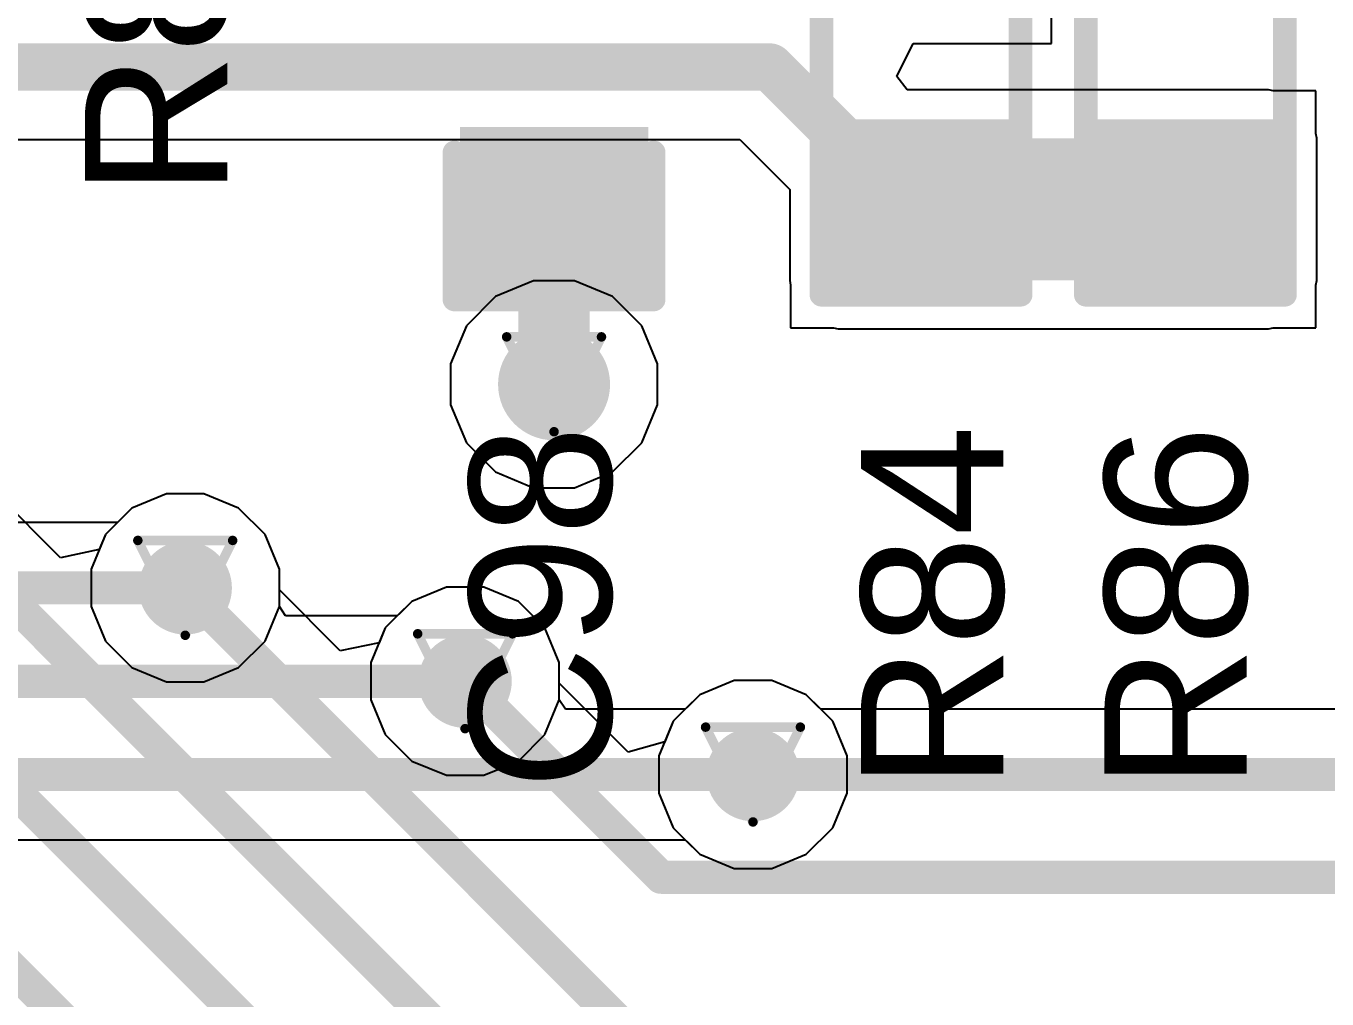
# Model space of a CAD drawing. Header units: inches. Extents: x 0 to 5359, y 0 to 5098.
# Drawn here: x 13.15 to 20.12, y 73.05 to 78.26 of the extents above; entities that cross this region are included whole.
import ezdxf

# ---------------------------------------------------------------- set-up
doc = ezdxf.new("R2010")
doc.units = ezdxf.units.IN
for name, color, linetype in [('Bottom Layer', 5, 'Continuous'), ('Drill Drawing', 1, 'Continuous'), ('Layer 1', 16, 'Continuous'), ('Layer 2', 76, 'Continuous'), ('Top Layer', 1, 'Continuous'), ('Top Overlay', 2, 'Continuous'), ('Top Paste', 8, 'Continuous'), ('Top Solder', 216, 'Continuous'), ('Via Holes', 16, 'Continuous')]:
    doc.layers.add(name, color=color, linetype=linetype)
doc.styles.add('Arial', font='', dxfattribs={"height": 0.2})
doc.styles.get('Arial').set_extended_font_data('Arial')

# ---------------------------------------------------------------- blocks, each defined once
blk = doc.blocks.new('R___0603_89')
at = {"layer": 'Top Layer'}
for points in [[(-0.3809999999999999, 0.4445), (-0.3809999999999999, -0.4445), (-1.143, -0.4445), (-1.143, 0.4445)], [(1.143, 0.4445), (1.143, -0.4445), (0.3809999999999999, -0.4445), (0.3809999999999999, 0.4445)]]:
    blk.add_hatch(color=1, dxfattribs=at).paths.add_polyline_path(points)
at = {"layer": 'Top Paste'}
for points in [[(-0.3809999999999999, 0.4445), (-0.3809999999999999, -0.4445), (-1.143, -0.4445), (-1.143, 0.4445)], [(1.143, 0.4445), (1.143, -0.4445), (0.3809999999999999, -0.4445), (0.3809999999999999, 0.4445)]]:
    blk.add_hatch(color=8, dxfattribs=at).paths.add_polyline_path(points)
at = {"layer": 'Top Solder'}
for points in [[(-0.2794, 0.5460999999999999), (-0.2794, -0.5460999999999999), (-1.2446, -0.5460999999999999), (-1.2446, 0.5460999999999999)], [(1.2446, 0.5460999999999999), (1.2446, -0.5460999999999999), (0.2794, -0.5460999999999999), (0.2794, 0.5460999999999999)]]:
    blk.add_hatch(color=216, dxfattribs=at).paths.add_polyline_path(points)
at = {"layer": 'Top Overlay'}
for points in [[(1.2192, 0.5334, 0.127, 0.127, 0), (-1.2192, 0.5334, 0.127, 0.127, 0)], [(-1.2192, -0.5334, 0.127, 0.127, 0), (-1.2192, 0.5334, 0.127, 0.127, 0)], [(1.2192, -0.5334, 0.127, 0.127, 0), (1.2192, 0.5334, 0.127, 0.127, 0)], [(1.2192, -0.5334, 0.127, 0.127, 0), (-1.2192, -0.5334, 0.127, 0.127, 0)]]:
    blk.add_lwpolyline(points, format="xyseb", dxfattribs=at)
for points in [[(-1.25095, 0.5334, 0.0635, 0.0635, 1), (-1.18745, 0.5334, 0.0635, 0.0635, 1)], [(-1.25095, 0.5334, 0.0635, 0.0635, 1), (-1.18745, 0.5334, 0.0635, 0.0635, 1)], [(1.18745, 0.5334, 0.0635, 0.0635, 1), (1.25095, 0.5334, 0.0635, 0.0635, 1)], [(1.18745, 0.5334, 0.0635, 0.0635, 1), (1.25095, 0.5334, 0.0635, 0.0635, 1)], [(-1.25095, -0.5334, 0.0635, 0.0635, 1), (-1.18745, -0.5334, 0.0635, 0.0635, 1)], [(-1.25095, -0.5334, 0.0635, 0.0635, 1), (-1.18745, -0.5334, 0.0635, 0.0635, 1)], [(1.18745, -0.5334, 0.0635, 0.0635, 1), (1.25095, -0.5334, 0.0635, 0.0635, 1)], [(1.18745, -0.5334, 0.0635, 0.0635, 1), (1.25095, -0.5334, 0.0635, 0.0635, 1)]]:
    blk.add_lwpolyline(points, format="xyseb", close=True, dxfattribs=at)
blk = doc.blocks.new('R___0603_91')
at = {"layer": 'Top Layer'}
for points in [[(-0.3809999999999999, 0.4445), (-0.3809999999999999, -0.4445), (-1.143, -0.4445), (-1.143, 0.4445)], [(1.143, 0.4445), (1.143, -0.4445), (0.3809999999999999, -0.4445), (0.3809999999999999, 0.4445)]]:
    blk.add_hatch(color=1, dxfattribs=at).paths.add_polyline_path(points)
at = {"layer": 'Top Paste'}
for points in [[(-0.3809999999999999, 0.4445), (-0.3809999999999999, -0.4445), (-1.143, -0.4445), (-1.143, 0.4445)], [(1.143, 0.4445), (1.143, -0.4445), (0.3809999999999999, -0.4445), (0.3809999999999999, 0.4445)]]:
    blk.add_hatch(color=8, dxfattribs=at).paths.add_polyline_path(points)
at = {"layer": 'Top Solder'}
for points in [[(-0.2794, 0.5460999999999999), (-0.2794, -0.5460999999999999), (-1.2446, -0.5460999999999999), (-1.2446, 0.5460999999999999)], [(1.2446, 0.5460999999999999), (1.2446, -0.5460999999999999), (0.2794, -0.5460999999999999), (0.2794, 0.5460999999999999)]]:
    blk.add_hatch(color=216, dxfattribs=at).paths.add_polyline_path(points)
at = {"layer": 'Top Overlay'}
for points in [[(1.2192, 0.5334, 0.127, 0.127, 0), (-1.2192, 0.5334, 0.127, 0.127, 0)], [(-1.2192, -0.5334, 0.127, 0.127, 0), (-1.2192, 0.5334, 0.127, 0.127, 0)], [(1.2192, -0.5334, 0.127, 0.127, 0), (1.2192, 0.5334, 0.127, 0.127, 0)], [(1.2192, -0.5334, 0.127, 0.127, 0), (-1.2192, -0.5334, 0.127, 0.127, 0)]]:
    blk.add_lwpolyline(points, format="xyseb", dxfattribs=at)
for points in [[(-1.25095, 0.5334, 0.0635, 0.0635, 1), (-1.18745, 0.5334, 0.0635, 0.0635, 1)], [(-1.25095, 0.5334, 0.0635, 0.0635, 1), (-1.18745, 0.5334, 0.0635, 0.0635, 1)], [(1.18745, 0.5334, 0.0635, 0.0635, 1), (1.25095, 0.5334, 0.0635, 0.0635, 1)], [(1.18745, 0.5334, 0.0635, 0.0635, 1), (1.25095, 0.5334, 0.0635, 0.0635, 1)], [(-1.25095, -0.5334, 0.0635, 0.0635, 1), (-1.18745, -0.5334, 0.0635, 0.0635, 1)], [(-1.25095, -0.5334, 0.0635, 0.0635, 1), (-1.18745, -0.5334, 0.0635, 0.0635, 1)], [(1.18745, -0.5334, 0.0635, 0.0635, 1), (1.25095, -0.5334, 0.0635, 0.0635, 1)], [(1.18745, -0.5334, 0.0635, 0.0635, 1), (1.25095, -0.5334, 0.0635, 0.0635, 1)]]:
    blk.add_lwpolyline(points, format="xyseb", close=True, dxfattribs=at)
blk = doc.blocks.new('C___0603_268')
at = {"layer": 'Top Layer'}
for points in [[(-0.3809999999999999, 0.4445), (-0.3809999999999999, -0.4445), (-1.143, -0.4445), (-1.143, 0.4445)], [(1.143, 0.4445), (1.143, -0.4445), (0.3809999999999999, -0.4445), (0.3809999999999999, 0.4445)]]:
    blk.add_hatch(color=1, dxfattribs=at).paths.add_polyline_path(points)
at = {"layer": 'Top Paste'}
for points in [[(-0.3809999999999999, 0.4445), (-0.3809999999999999, -0.4445), (-1.143, -0.4445), (-1.143, 0.4445)], [(1.143, 0.4445), (1.143, -0.4445), (0.3809999999999999, -0.4445), (0.3809999999999999, 0.4445)]]:
    blk.add_hatch(color=8, dxfattribs=at).paths.add_polyline_path(points)
at = {"layer": 'Top Solder'}
for points in [[(-0.3210001199999999, 0.50449988), (-0.3210001199999999, -0.50449988), (-1.20299988, -0.50449988), (-1.20299988, 0.50449988)], [(1.20299988, 0.50449988), (1.20299988, -0.50449988), (0.3210001199999999, -0.50449988), (0.3210001199999999, 0.50449988)]]:
    blk.add_hatch(color=216, dxfattribs=at).paths.add_polyline_path(points)
at = {"layer": 'Top Overlay'}
for points in [[(-1.2446, 0.5334, 0.127, 0.127, 0), (-0.4571999999999999, 0.5334, 0.127, 0.127, 0)], [(-1.2446, 0.5334, 0.127, 0.127, 0), (-1.2446, -0.5334, 0.127, 0.127, 0)], [(0.4571999999999999, 0.5334, 0.127, 0.127, 0), (1.2446, 0.5334, 0.127, 0.127, 0)], [(1.2446, 0.5334, 0.127, 0.127, 0), (1.2446, -0.5334, 0.127, 0.127, 0)], [(-1.2446, -0.5334, 0.127, 0.127, 0), (-0.4571999999999999, -0.5334, 0.127, 0.127, 0)], [(0.4571999999999999, -0.5334, 0.127, 0.127, 0), (1.2446, -0.5334, 0.127, 0.127, 0)]]:
    blk.add_lwpolyline(points, format="xyseb", dxfattribs=at)
for points in [[(-1.27635, 0.5334, 0.0635, 0.0635, 1), (-1.21285, 0.5334, 0.0635, 0.0635, 1)], [(-1.27635, 0.5334, 0.0635, 0.0635, 1), (-1.21285, 0.5334, 0.0635, 0.0635, 1)], [(-0.4889499999999999, 0.5334, 0.0635, 0.0635, 1), (-0.42545, 0.5334, 0.0635, 0.0635, 1)], [(0.42545, 0.5334, 0.0635, 0.0635, 1), (0.4889499999999999, 0.5334, 0.0635, 0.0635, 1)], [(1.21285, 0.5334, 0.0635, 0.0635, 1), (1.27635, 0.5334, 0.0635, 0.0635, 1)], [(1.21285, 0.5334, 0.0635, 0.0635, 1), (1.27635, 0.5334, 0.0635, 0.0635, 1)], [(-1.27635, -0.5334, 0.0635, 0.0635, 1), (-1.21285, -0.5334, 0.0635, 0.0635, 1)], [(-1.27635, -0.5334, 0.0635, 0.0635, 1), (-1.21285, -0.5334, 0.0635, 0.0635, 1)], [(-0.4889499999999999, -0.5334, 0.0635, 0.0635, 1), (-0.42545, -0.5334, 0.0635, 0.0635, 1)], [(0.42545, -0.5334, 0.0635, 0.0635, 1), (0.4889499999999999, -0.5334, 0.0635, 0.0635, 1)], [(1.21285, -0.5334, 0.0635, 0.0635, 1), (1.27635, -0.5334, 0.0635, 0.0635, 1)], [(1.21285, -0.5334, 0.0635, 0.0635, 1), (1.27635, -0.5334, 0.0635, 0.0635, 1)]]:
    blk.add_lwpolyline(points, format="xyseb", close=True, dxfattribs=at)

msp = doc.modelspace()

# ---------------------------------------------------------------- hatches: boundary and pattern name
at = {"layer": 'Bottom Layer'}
h = msp.add_hatch(color=5, dxfattribs=at)
edge = h.paths.add_edge_path()
edge.add_arc((15.97485502, 76.34035278), 0.2999994, 0, 360)
h = msp.add_hatch(color=5, dxfattribs=at)
edge = h.paths.add_edge_path()
edge.add_arc((13.99925064, 75.2500146), 0.2499995, 0, 360)
h = msp.add_hatch(color=5, dxfattribs=at)
edge = h.paths.add_edge_path()
edge.add_arc((15.49815036, 74.74992416), 0.2499995, 0, 360)
h = msp.add_hatch(color=5, dxfattribs=at)
edge = h.paths.add_edge_path()
edge.add_arc((17.04043836, 74.25008263999999), 0.2499995, 0, 360)
at = {"layer": 'Layer 1'}
h = msp.add_hatch(color=16, dxfattribs=at)
edge = h.paths.add_edge_path()
edge.add_arc((15.97485502, 76.34035278), 0.2999994, 0, 360)
h = msp.add_hatch(color=16, dxfattribs=at)
edge = h.paths.add_edge_path()
edge.add_arc((13.99925064, 75.2500146), 0.2499995, 0, 360)
h = msp.add_hatch(color=16, dxfattribs=at)
edge = h.paths.add_edge_path()
edge.add_arc((15.49815036, 74.74992416), 0.2499995, 0, 360)
h = msp.add_hatch(color=16, dxfattribs=at)
edge = h.paths.add_edge_path()
edge.add_arc((17.04043836, 74.25008263999999), 0.2499995, 0, 360)
at = {"layer": 'Layer 2'}
h = msp.add_hatch(color=76, dxfattribs=at)
edge = h.paths.add_edge_path()
edge.add_arc((15.97485502, 76.34035278), 0.2999994, 0, 360)
h = msp.add_hatch(color=76, dxfattribs=at)
edge = h.paths.add_edge_path()
edge.add_arc((13.99925064, 75.2500146), 0.2499995, 0, 360)
h = msp.add_hatch(color=76, dxfattribs=at)
edge = h.paths.add_edge_path()
edge.add_arc((15.49815036, 74.74992416), 0.2499995, 0, 360)
h = msp.add_hatch(color=76, dxfattribs=at)
edge = h.paths.add_edge_path()
edge.add_arc((17.04043836, 74.25008263999999), 0.2499995, 0, 360)
at = {"layer": 'Top Layer'}
msp.add_hatch(color=1, dxfattribs=at).paths.add_polyline_path([(17.49617278, 76.89645021999999), (19.80120754, 76.89645021999999), (19.80120754, 77.65845021999999), (17.49617278, 77.65845021999999)])
h = msp.add_hatch(color=1, dxfattribs=at)
edge = h.paths.add_edge_path()
edge.add_arc((15.97485502, 76.34035278), 0.2999994, 0, 360)
h = msp.add_hatch(color=1, dxfattribs=at)
edge = h.paths.add_edge_path()
edge.add_arc((13.99925064, 75.2500146), 0.2499995, 0, 360)
h = msp.add_hatch(color=1, dxfattribs=at)
edge = h.paths.add_edge_path()
edge.add_arc((15.49815036, 74.74992416), 0.2499995, 0, 360)
h = msp.add_hatch(color=1, dxfattribs=at)
edge = h.paths.add_edge_path()
edge.add_arc((17.04043836, 74.25008263999999), 0.2499995, 0, 360)
at = {"layer": 'Via Holes'}
h = msp.add_hatch(color=7, dxfattribs=at)
edge = h.paths.add_edge_path()
edge.add_arc((15.97485502, 76.34035278), 0.1499997, 0, 360)
h = msp.add_hatch(color=7, dxfattribs=at)
edge = h.paths.add_edge_path()
edge.add_arc((13.99925064, 75.2500146), 0.1499997, 0, 360)
h = msp.add_hatch(color=7, dxfattribs=at)
edge = h.paths.add_edge_path()
edge.add_arc((15.49815036, 74.74992416), 0.1499997, 0, 360)
h = msp.add_hatch(color=7, dxfattribs=at)
edge = h.paths.add_edge_path()
edge.add_arc((17.04043836, 74.25008263999999), 0.1499997, 0, 360)

# ---------------------------------------------------------------- linework, layer by layer
at = {"layer": 'Bottom Layer'}
for p, q in [((13.89899938, 75.7540141), (13.71375718, 75.67728324)), ((14.0995019, 75.7540141), (13.89899938, 75.7540141)), ((14.2847441, 75.67728324), (14.0995019, 75.7540141)), ((13.71375718, 75.67728324), (13.63610684, 75.5996329)), ((14.42651928, 75.53550806), (14.2847441, 75.67728324)), ((13.63610684, 75.5996329), (13.02581596, 75.5996329)), ((14.50325014, 75.35026586), (14.42651928, 75.53550806)), ((14.50325014, 75.14976587999999), (14.50325014, 75.35026586)), ((15.3978991, 75.25392366), (15.2126569, 75.17719279999999)), ((15.59840162, 75.25392366), (15.3978991, 75.25392366)), ((15.78364382, 75.17719279999999), (15.59840162, 75.25392366)), ((14.53683148, 75.0995069), (14.50325014, 75.14976587999999)), ((15.2126569, 75.17719279999999), (15.134971, 75.0995069)), ((15.925419, 75.03541761999999), (15.78364382, 75.17719279999999)), ((15.134971, 75.0995069), (14.53683148, 75.0995069)), ((16.00214986, 74.85017542), (15.925419, 75.03541761999999)), ((16.00214986, 74.64967544), (16.00214986, 74.85017542)), ((16.9401871, 74.75408214), (16.7549449, 74.67735128)), ((17.14068962, 74.75408214), (16.9401871, 74.75408214)), ((17.32593182, 74.67735128), (17.14068962, 74.75408214)), ((16.03556356, 74.59966791999999), (16.00214986, 74.64967544)), ((16.7549449, 74.67735128), (16.67726154, 74.59966791999999)), ((17.467707, 74.5355761), (17.32593182, 74.67735128)), ((16.67726154, 74.59966791999999), (16.03556356, 74.59966791999999)), ((17.54443786, 74.3503339), (17.467707, 74.5355761)), ((17.54443786, 74.14983138), (17.54443786, 74.3503339)), ((17.467707, 73.96458918), (17.54443786, 74.14983138)), ((17.32593182, 73.822814), (17.467707, 73.96458918)), ((1.46254724, 73.90043132), (16.67732758, 73.90043132)), ((16.67732758, 73.90043132), (16.7549449, 73.822814)), ((16.7549449, 73.822814), (16.9401871, 73.74608314)), ((17.14068962, 73.74608314), (17.32593182, 73.822814)), ((16.9401871, 73.74608314), (17.14068962, 73.74608314))]:
    msp.add_line(p, q, dxfattribs=at)
for points in [[(0.88354154, 75.2500146, 0.1778, 0.1778, 0), (13.99925064, 75.2500146, 0.1778, 0.1778, 0)], [(0.88354154, 74.7498886, 0.1778, 0.1778, 0), (15.49818592, 74.7498886, 0.1778, 0.1778, 0)], [(0.88357456, 74.25004962, 0.1778, 0.1778, 0), (17.04040534, 74.25004962, 0.1778, 0.1778, 0)], [(17.04040534, 74.25004962, 0.1778, 0.1778, 0), (17.04043836, 74.25008263999999, 0.1778, 0.1778, 0)]]:
    msp.add_lwpolyline(points, format="xyseb", dxfattribs=at)
for points in [[(13.95480064, 75.2500146, 0.08889999999999999, 0.08889999999999999, 1), (14.04370064, 75.2500146, 0.08889999999999999, 0.08889999999999999, 1)], [(15.45373592, 74.7498886, 0.08889999999999999, 0.08889999999999999, 1), (15.54263592, 74.7498886, 0.08889999999999999, 0.08889999999999999, 1)], [(16.99595534, 74.25004962, 0.08889999999999999, 0.08889999999999999, 1), (17.08485534, 74.25004962, 0.08889999999999999, 0.08889999999999999, 1)], [(16.99595534, 74.25004962, 0.08889999999999999, 0.08889999999999999, 1), (17.08485534, 74.25004962, 0.08889999999999999, 0.08889999999999999, 1)], [(16.99598836, 74.25008263999999, 0.08889999999999999, 0.08889999999999999, 1), (17.08488836, 74.25008263999999, 0.08889999999999999, 0.08889999999999999, 1)]]:
    msp.add_lwpolyline(points, format="xyseb", close=True, dxfattribs=at)
at = {"layer": 'Drill Drawing'}
for points in [[(15.72085502, 76.59435278, 0.0508, 0.0508, 0), (16.22885502, 76.59435278, 0.0508, 0.0508, 0)], [(15.72085502, 76.59435278, 0.0508, 0.0508, 0), (15.97485502, 76.08635278, 0.0508, 0.0508, 0)], [(15.97485502, 76.08635278, 0.0508, 0.0508, 0), (16.22885502, 76.59435278, 0.0508, 0.0508, 0)], [(13.74525064, 75.5040146, 0.0508, 0.0508, 0), (14.25325064, 75.5040146, 0.0508, 0.0508, 0)], [(13.74525064, 75.5040146, 0.0508, 0.0508, 0), (13.99925064, 74.9960146, 0.0508, 0.0508, 0)], [(13.99925064, 74.9960146, 0.0508, 0.0508, 0), (14.25325064, 75.5040146, 0.0508, 0.0508, 0)], [(15.24415036, 75.00392416, 0.0508, 0.0508, 0), (15.75215036, 75.00392416, 0.0508, 0.0508, 0)], [(15.24415036, 75.00392416, 0.0508, 0.0508, 0), (15.49815036, 74.49592415999999, 0.0508, 0.0508, 0)], [(15.49815036, 74.49592415999999, 0.0508, 0.0508, 0), (15.75215036, 75.00392416, 0.0508, 0.0508, 0)], [(16.78643836, 74.50408264, 0.0508, 0.0508, 0), (17.29443836, 74.50408264, 0.0508, 0.0508, 0)], [(16.78643836, 74.50408264, 0.0508, 0.0508, 0), (17.04043836, 73.99608264, 0.0508, 0.0508, 0)], [(17.04043836, 73.99608264, 0.0508, 0.0508, 0), (17.29443836, 74.50408264, 0.0508, 0.0508, 0)]]:
    msp.add_lwpolyline(points, format="xyseb", dxfattribs=at)
for points in [[(15.70815502, 76.59435278, 0.0254, 0.0254, 1), (15.73355502, 76.59435278, 0.0254, 0.0254, 1)], [(15.70815502, 76.59435278, 0.0254, 0.0254, 1), (15.73355502, 76.59435278, 0.0254, 0.0254, 1)], [(16.21615502, 76.59435278, 0.0254, 0.0254, 1), (16.24155502, 76.59435278, 0.0254, 0.0254, 1)], [(16.21615502, 76.59435278, 0.0254, 0.0254, 1), (16.24155502, 76.59435278, 0.0254, 0.0254, 1)], [(15.96215502, 76.08635278, 0.0254, 0.0254, 1), (15.98755502, 76.08635278, 0.0254, 0.0254, 1)], [(15.96215502, 76.08635278, 0.0254, 0.0254, 1), (15.98755502, 76.08635278, 0.0254, 0.0254, 1)], [(13.73255064, 75.5040146, 0.0254, 0.0254, 1), (13.75795064, 75.5040146, 0.0254, 0.0254, 1)], [(13.73255064, 75.5040146, 0.0254, 0.0254, 1), (13.75795064, 75.5040146, 0.0254, 0.0254, 1)], [(14.24055064, 75.5040146, 0.0254, 0.0254, 1), (14.26595064, 75.5040146, 0.0254, 0.0254, 1)], [(14.24055064, 75.5040146, 0.0254, 0.0254, 1), (14.26595064, 75.5040146, 0.0254, 0.0254, 1)], [(13.98655064, 74.9960146, 0.0254, 0.0254, 1), (14.01195064, 74.9960146, 0.0254, 0.0254, 1)], [(13.98655064, 74.9960146, 0.0254, 0.0254, 1), (14.01195064, 74.9960146, 0.0254, 0.0254, 1)], [(15.23145036, 75.00392416, 0.0254, 0.0254, 1), (15.25685036, 75.00392416, 0.0254, 0.0254, 1)], [(15.23145036, 75.00392416, 0.0254, 0.0254, 1), (15.25685036, 75.00392416, 0.0254, 0.0254, 1)], [(15.73945036, 75.00392416, 0.0254, 0.0254, 1), (15.76485036, 75.00392416, 0.0254, 0.0254, 1)], [(15.73945036, 75.00392416, 0.0254, 0.0254, 1), (15.76485036, 75.00392416, 0.0254, 0.0254, 1)], [(15.48545036, 74.49592415999999, 0.0254, 0.0254, 1), (15.51085036, 74.49592415999999, 0.0254, 0.0254, 1)], [(15.48545036, 74.49592415999999, 0.0254, 0.0254, 1), (15.51085036, 74.49592415999999, 0.0254, 0.0254, 1)], [(16.77373836, 74.50408264, 0.0254, 0.0254, 1), (16.79913836, 74.50408264, 0.0254, 0.0254, 1)], [(16.77373836, 74.50408264, 0.0254, 0.0254, 1), (16.79913836, 74.50408264, 0.0254, 0.0254, 1)], [(17.28173836, 74.50408264, 0.0254, 0.0254, 1), (17.30713836, 74.50408264, 0.0254, 0.0254, 1)], [(17.28173836, 74.50408264, 0.0254, 0.0254, 1), (17.30713836, 74.50408264, 0.0254, 0.0254, 1)], [(17.02773836, 73.99608264, 0.0254, 0.0254, 1), (17.05313836, 73.99608264, 0.0254, 0.0254, 1)], [(17.02773836, 73.99608264, 0.0254, 0.0254, 1), (17.05313836, 73.99608264, 0.0254, 0.0254, 1)]]:
    msp.add_lwpolyline(points, format="xyseb", close=True, dxfattribs=at)
at = {"layer": 'Layer 1'}
for p, q in [((13.89899938, 75.7540141), (13.71375718, 75.67728324)), ((14.0995019, 75.7540141), (13.89899938, 75.7540141)), ((14.2847441, 75.67728324), (14.0995019, 75.7540141)), ((13.71375718, 75.67728324), (13.571982, 75.53550806)), ((14.42651928, 75.53550806), (14.2847441, 75.67728324)), ((13.571982, 75.53550806), (13.49525114, 75.35026586)), ((14.50325014, 75.35026586), (14.42651928, 75.53550806)), ((13.49525114, 75.35026586), (13.49525114, 75.14976333999999)), ((14.50325014, 75.14976333999999), (14.50325014, 75.35026586)), ((15.3978991, 75.25392366), (15.2126569, 75.17719279999999)), ((15.59840162, 75.25392366), (15.3978991, 75.25392366)), ((15.78364382, 75.17719279999999), (15.59840162, 75.25392366)), ((13.49525114, 75.14976333999999), (13.571982, 74.96452113999999)), ((14.42651928, 74.96452113999999), (14.50325014, 75.14976333999999)), ((15.2126569, 75.17719279999999), (15.07088172, 75.03541761999999)), ((15.925419, 75.03541761999999), (15.78364382, 75.17719279999999)), ((15.07088172, 75.03541761999999), (14.99415086, 74.85017542)), ((16.00214986, 74.85017542), (15.925419, 75.03541761999999)), ((13.571982, 74.96452113999999), (13.71375718, 74.82274595999999)), ((14.2847441, 74.82274595999999), (14.42651928, 74.96452113999999)), ((14.99415086, 74.85017542), (14.99415086, 74.6496729)), ((16.00214986, 74.6496729), (16.00214986, 74.85017542)), ((13.71375718, 74.82274595999999), (13.89899938, 74.74601510000001)), ((14.0995019, 74.74601510000001), (14.2847441, 74.82274595999999)), ((13.89899938, 74.74601510000001), (14.0995019, 74.74601510000001)), ((16.9401871, 74.75408214), (16.7549449, 74.67735128)), ((17.14068962, 74.75408214), (16.9401871, 74.75408214)), ((17.32593182, 74.67735128), (17.14068962, 74.75408214)), ((14.99415086, 74.6496729), (15.07088172, 74.4644307)), ((15.925419, 74.4644307), (16.00214986, 74.6496729)), ((16.7549449, 74.67735128), (16.61316972, 74.5355761)), ((17.467707, 74.5355761), (17.32593182, 74.67735128)), ((16.61316972, 74.5355761), (16.53643886, 74.3503339)), ((17.54443786, 74.3503339), (17.467707, 74.5355761)), ((15.07088172, 74.4644307), (15.2126569, 74.32265552)), ((15.78364382, 74.32265552), (15.925419, 74.4644307)), ((15.2126569, 74.32265552), (15.3978991, 74.24592466)), ((15.59840162, 74.24592466), (15.78364382, 74.32265552)), ((16.53643886, 74.3503339), (16.53643886, 74.14983138)), ((17.54443786, 74.14983138), (17.54443786, 74.3503339)), ((15.3978991, 74.24592466), (15.59840162, 74.24592466)), ((16.53643886, 74.14983138), (16.61316972, 73.96458918)), ((17.467707, 73.96458918), (17.54443786, 74.14983138)), ((16.61316972, 73.96458918), (16.7549449, 73.822814)), ((17.32593182, 73.822814), (17.467707, 73.96458918)), ((16.7549449, 73.822814), (16.9401871, 73.74608314)), ((17.14068962, 73.74608314), (17.32593182, 73.822814)), ((16.9401871, 73.74608314), (17.14068962, 73.74608314))]:
    msp.add_line(p, q, dxfattribs=at)
at = {"layer": 'Layer 2'}
for p, q in [((15.86465712, 76.89435218), (15.66104056, 76.81001148)), ((16.08505292, 76.89435218), (15.86465712, 76.89435218)), ((16.28866948, 76.81001148), (16.08505292, 76.89435218)), ((15.66104056, 76.81001148), (15.50519632, 76.65416723999999)), ((16.44451372, 76.65416723999999), (16.28866948, 76.81001148)), ((15.50519632, 76.65416723999999), (15.42085562, 76.45055067999999)), ((16.52885442, 76.45055067999999), (16.44451372, 76.65416723999999)), ((15.42085562, 76.45055067999999), (15.42085562, 76.23015488)), ((16.52885442, 76.23015488), (16.52885442, 76.45055067999999)), ((15.42085562, 76.23015488), (15.50519632, 76.02653832)), ((16.44451372, 76.02653832), (16.52885442, 76.23015488)), ((15.50519632, 76.02653832), (15.66104056, 75.87069407999999)), ((16.28866948, 75.87069407999999), (16.44451372, 76.02653832)), ((15.66104056, 75.87069407999999), (15.86465712, 75.78635338)), ((16.08505292, 75.78635338), (16.28866948, 75.87069407999999)), ((13.89899938, 75.7540141), (13.71375718, 75.67728324)), ((14.0995019, 75.7540141), (13.89899938, 75.7540141)), ((14.2847441, 75.67728324), (14.0995019, 75.7540141)), ((15.86465712, 75.78635338), (16.08505292, 75.78635338)), ((13.71375718, 75.67728324), (13.571982, 75.53550806)), ((14.42651928, 75.53550806), (14.2847441, 75.67728324)), ((13.571982, 75.53550806), (13.49525114, 75.35026586)), ((14.50325014, 75.35026586), (14.42651928, 75.53550806)), ((13.49525114, 75.35026586), (13.49525114, 75.14976333999999)), ((14.50325014, 75.14976333999999), (14.50325014, 75.35026586)), ((15.3978991, 75.25392366), (15.2126569, 75.17719279999999)), ((15.59840162, 75.25392366), (15.3978991, 75.25392366)), ((15.78364382, 75.17719279999999), (15.59840162, 75.25392366)), ((13.49525114, 75.14976333999999), (13.571982, 74.96452113999999)), ((14.42651928, 74.96452113999999), (14.50325014, 75.14976333999999)), ((15.2126569, 75.17719279999999), (15.07088172, 75.03541761999999)), ((15.925419, 75.03541761999999), (15.78364382, 75.17719279999999)), ((15.07088172, 75.03541761999999), (14.99415086, 74.85017542)), ((16.00214986, 74.85017542), (15.925419, 75.03541761999999)), ((13.571982, 74.96452113999999), (13.71375718, 74.82274595999999)), ((14.2847441, 74.82274595999999), (14.42651928, 74.96452113999999)), ((14.99415086, 74.85017542), (14.99415086, 74.6496729)), ((16.00214986, 74.6496729), (16.00214986, 74.85017542)), ((13.71375718, 74.82274595999999), (13.89899938, 74.74601510000001)), ((14.0995019, 74.74601510000001), (14.2847441, 74.82274595999999)), ((13.89899938, 74.74601510000001), (14.0995019, 74.74601510000001)), ((16.9401871, 74.75408214), (16.7549449, 74.67735128)), ((17.14068962, 74.75408214), (16.9401871, 74.75408214)), ((17.32593182, 74.67735128), (17.14068962, 74.75408214)), ((14.99415086, 74.6496729), (15.07088172, 74.4644307)), ((15.925419, 74.4644307), (16.00214986, 74.6496729)), ((16.7549449, 74.67735128), (16.61316972, 74.5355761)), ((17.467707, 74.5355761), (17.32593182, 74.67735128)), ((16.61316972, 74.5355761), (16.53643886, 74.3503339)), ((17.54443786, 74.3503339), (17.467707, 74.5355761)), ((15.07088172, 74.4644307), (15.2126569, 74.32265552)), ((15.78364382, 74.32265552), (15.925419, 74.4644307)), ((15.2126569, 74.32265552), (15.3978991, 74.24592466)), ((15.59840162, 74.24592466), (15.78364382, 74.32265552)), ((16.53643886, 74.3503339), (16.53643886, 74.14983138)), ((17.54443786, 74.14983138), (17.54443786, 74.3503339)), ((15.3978991, 74.24592466), (15.59840162, 74.24592466)), ((16.53643886, 74.14983138), (16.61316972, 73.96458918)), ((17.467707, 73.96458918), (17.54443786, 74.14983138)), ((16.61316972, 73.96458918), (16.7549449, 73.822814)), ((17.32593182, 73.822814), (17.467707, 73.96458918)), ((16.7549449, 73.822814), (16.9401871, 73.74608314)), ((17.14068962, 73.74608314), (17.32593182, 73.822814)), ((16.9401871, 73.74608314), (17.14068962, 73.74608314))]:
    msp.add_line(p, q, dxfattribs=at)
at = {"layer": 'Top Layer'}
for p, q in [((18.63917278, 78.16645021999999), (18.63917278, 79.43645022)), ((17.8110515, 77.98865022), (17.89878564, 78.16645021999999)), ((17.89878564, 78.16645021999999), (18.63917278, 78.16645021999999)), ((17.8656488, 77.91742608), (17.8110515, 77.98865022)), ((19.80121008, 77.91742608), (17.8656488, 77.91742608)), ((19.82622654, 77.91245022), (19.80121008, 77.91742608)), ((20.05521008, 77.91245022), (19.82622654, 77.91245022)), ((20.05521008, 77.68346668), (20.05521008, 77.91245022)), ((6.521231559999999, 77.65098515999999), (16.9705528, 77.65098515999999)), ((16.9705528, 77.65098515999999), (17.23719692, 77.38434104)), ((20.06018594, 77.65845021999999), (20.05521008, 77.68346668)), ((20.06018594, 76.89645021999999), (20.06018594, 77.65845021999999)), ((17.23719692, 77.38434104), (17.23719692, 76.89645021999999)), ((17.23719692, 76.89645021999999), (17.24217278, 76.87143375999999)), ((17.24217278, 76.87143375999999), (17.24217278, 76.64245021999999)), ((20.05521008, 76.87143375999999), (20.06018594, 76.89645021999999)), ((20.05521008, 76.64245021999999), (20.05521008, 76.87143375999999)), ((17.24217278, 76.64245021999999), (17.47115632, 76.64245021999999)), ((17.47115632, 76.64245021999999), (17.49617278, 76.63747436)), ((17.49617278, 76.63747436), (19.80121008, 76.63747436)), ((19.80121008, 76.63747436), (19.82622654, 76.64245021999999)), ((19.82622654, 76.64245021999999), (20.05521008, 76.64245021999999)), ((13.89899938, 75.7540141), (13.71375718, 75.67728324)), ((14.0995019, 75.7540141), (13.89899938, 75.7540141)), ((14.2847441, 75.67728324), (14.0995019, 75.7540141)), ((13.33098426, 75.41152557999999), (12.9924048, 75.75010504)), ((13.71375718, 75.67728324), (13.571982, 75.53550806)), ((14.42651928, 75.53550806), (14.2847441, 75.67728324)), ((13.571982, 75.53550806), (13.53872832, 75.45522881999999)), ((14.50325014, 75.35026586), (14.42651928, 75.53550806)), ((13.53872832, 75.45522881999999), (13.33098426, 75.41152557999999)), ((14.50325014, 75.23926024), (14.50325014, 75.35026586)), ((14.82988398, 74.9126264), (14.50325014, 75.23926024)), ((15.3978991, 75.25392366), (15.2126569, 75.17719279999999)), ((15.59840162, 75.25392366), (15.3978991, 75.25392366)), ((15.78364382, 75.17719279999999), (15.59840162, 75.25392366)), ((15.2126569, 75.17719279999999), (15.07088172, 75.03541761999999)), ((15.925419, 75.03541761999999), (15.78364382, 75.17719279999999)), ((15.07088172, 75.03541761999999), (15.03797856, 74.95598165999999)), ((16.00214986, 74.85017542), (15.925419, 75.03541761999999)), ((15.03797856, 74.95598165999999), (14.82988398, 74.9126264)), ((16.00214986, 74.74036106), (16.00214986, 74.85017542)), ((16.37217198, 74.37033894), (16.00214986, 74.74036106)), ((16.9401871, 74.75408214), (16.7549449, 74.67735128)), ((17.14068962, 74.75408214), (16.9401871, 74.75408214)), ((17.32593182, 74.67735128), (17.14068962, 74.75408214)), ((16.7549449, 74.67735128), (16.61316972, 74.5355761)), ((17.40361772, 74.59966538), (17.32593182, 74.67735128)), ((30.93523657999999, 74.59966538), (17.40361772, 74.59966538)), ((16.61316972, 74.5355761), (16.56783326, 74.42612749999999)), ((16.56783326, 74.42612749999999), (16.37217198, 74.37033894))]:
    msp.add_line(p, q, dxfattribs=at)
for points in [[(6.521231559999999, 78.03945021999999, 0.254, 0.254, 0), (17.13145926, 78.03945021999999, 0.254, 0.254, 0)], [(17.13145926, 78.03945021999999, 0.254, 0.254, 0), (17.80800096, 77.36290852, 0.254, 0.254, 0)], [(15.97485502, 76.34035278, 0.3809999999999999, 0.3809999999999999, 0), (15.97485502, 77.27745022, 0.3809999999999999, 0.3809999999999999, 0)], [(9.533468359999999, 76.7498846, 0.1778, 0.1778, 0), (15.53602938, 70.74732357999999, 0.1778, 0.1778, 0)], [(10.9788198, 76.2692531, 0.1778, 0.1778, 0), (16.02875636, 71.21931654, 0.1778, 0.1778, 0)], [(12.48844086, 75.75963258, 0.1778, 0.1778, 0), (16.56407914, 71.6839943, 0.1778, 0.1778, 0)], [(13.9992862, 75.24878778, 0.1778, 0.1778, 0), (17.04047392, 72.20760006, 0.1778, 0.1778, 0)], [(15.49818592, 74.7498886, 0.1778, 0.1778, 0), (16.54803142, 73.7000431, 0.1778, 0.1778, 0)], [(17.04047392, 74.25004707999999, 0.1778, 0.1778, 0), (46.74330504, 74.25004453999999, 0.1778, 0.1778, 0)], [(16.54803142, 73.7000431, 0.1778, 0.1778, 0), (17.80800096, 73.7000431, 0.1778, 0.1778, 0)], [(17.80800096, 73.7000431, 0.1778, 0.1778, 0), (46.72754688, 73.70004563999998, 0.1778, 0.1778, 0)]]:
    msp.add_lwpolyline(points, format="xyseb", dxfattribs=at)
for points in [[(17.06795926, 78.03945021999999, 0.127, 0.127, 1), (17.19495926, 78.03945021999999, 0.127, 0.127, 1)], [(17.06795926, 78.03945021999999, 0.127, 0.127, 1), (17.19495926, 78.03945021999999, 0.127, 0.127, 1)], [(15.87960502, 77.27745022, 0.1905, 0.1905, 1), (16.07010502, 77.27745022, 0.1905, 0.1905, 1)], [(17.74450096, 77.36290852, 0.127, 0.127, 1), (17.87150096, 77.36290852, 0.127, 0.127, 1)], [(15.87960502, 76.34035278, 0.1905, 0.1905, 1), (16.07010502, 76.34035278, 0.1905, 0.1905, 1)], [(13.9548362, 75.24878778, 0.08889999999999999, 0.08889999999999999, 1), (14.0437362, 75.24878778, 0.08889999999999999, 0.08889999999999999, 1)], [(15.45373592, 74.7498886, 0.08889999999999999, 0.08889999999999999, 1), (15.54263592, 74.7498886, 0.08889999999999999, 0.08889999999999999, 1)], [(16.99602392, 74.25004707999999, 0.08889999999999999, 0.08889999999999999, 1), (17.08492392, 74.25004707999999, 0.08889999999999999, 0.08889999999999999, 1)], [(16.50358142, 73.7000431, 0.08889999999999999, 0.08889999999999999, 1), (16.59248142, 73.7000431, 0.08889999999999999, 0.08889999999999999, 1)], [(16.50358142, 73.7000431, 0.08889999999999999, 0.08889999999999999, 1), (16.59248142, 73.7000431, 0.08889999999999999, 0.08889999999999999, 1)], [(17.76355096, 73.7000431, 0.08889999999999999, 0.08889999999999999, 1), (17.85245096, 73.7000431, 0.08889999999999999, 0.08889999999999999, 1)], [(17.76355096, 73.7000431, 0.08889999999999999, 0.08889999999999999, 1), (17.85245096, 73.7000431, 0.08889999999999999, 0.08889999999999999, 1)]]:
    msp.add_lwpolyline(points, format="xyseb", close=True, dxfattribs=at)

# ---------------------------------------------------------------- block references
for name, p, rotation in [('C___0603_268', (15.97485502, 78.03945021999999), 90), ('R___0603_91', (17.94067278, 78.03945021999999), 270), ('R___0603_89', (19.35671008, 78.03945021999999), 270)]:
    msp.add_blockref(name, p, dxfattribs=dict(rotation=rotation))

# ---------------------------------------------------------------- texts
at = {"layer": 'Top Overlay', "style": 'Arial'}
for s, p in [('R82', (14.22387554, 77.3433302)), ('C98', (16.28181656, 74.1683302)), ('R84', (18.38087256, 74.1683302)), ('R86', (19.68487554, 74.1683302))]:
    msp.add_text(s, height=0.7619999999999999, rotation=90, dxfattribs=at).set_placement(p)

doc.saveas('drawing.dxf')
